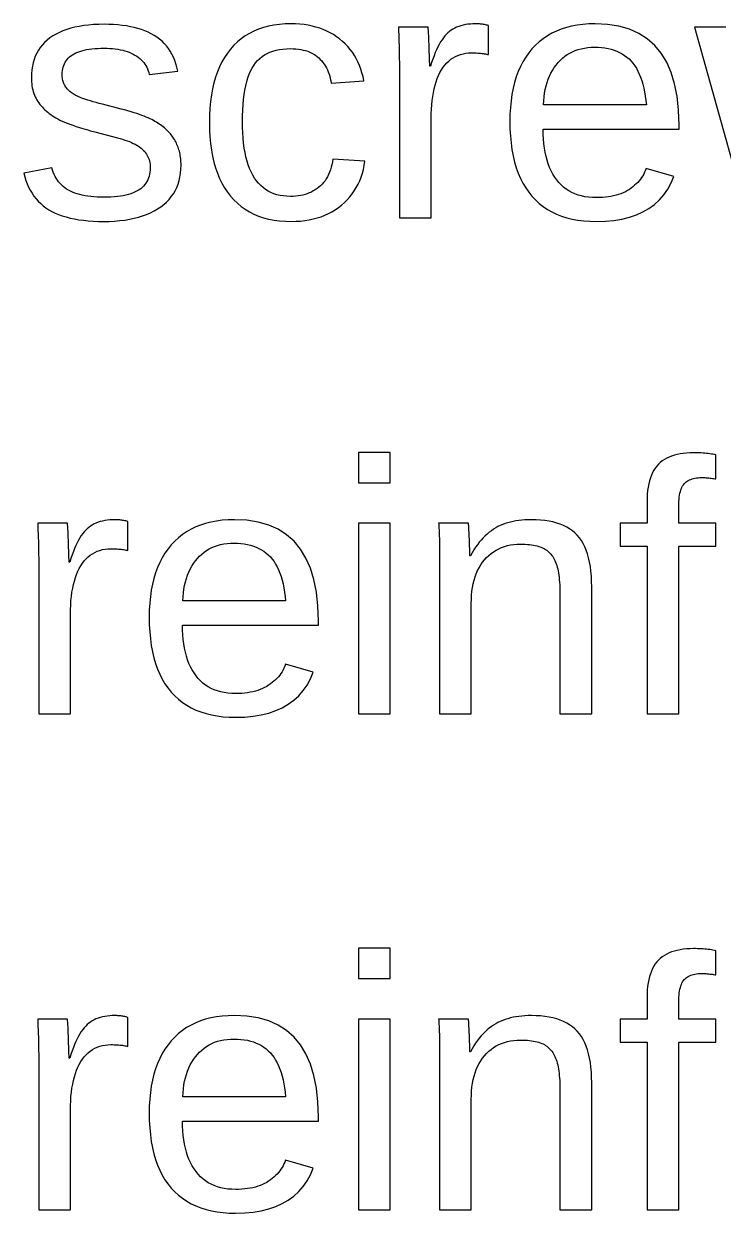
# Model space of a CAD drawing. Extents: x -27 to 133, y -77 to 15.
# Drawn here: x 79.32 to 83.77, y -17.39 to -9.84 of the extents above; entities that cross this region are included whole.
import ezdxf

# ---------------------------------------------------------------- set-up
doc = ezdxf.new("R2010")
doc.units = 0
doc.layers.get('0').update_dxf_attribs({"linetype": 'CONTINUOUS'})

msp = doc.modelspace()

# ---------------------------------------------------------------- linework, layer by layer
for points in [[(79.8669, -11.0908), (79.9008, -11.0891), (79.9336, -11.0864), (79.9651, -11.0825), (79.9954, -11.0776), (80.0245, -11.0715), (80.0523, -11.0644), (80.0789, -11.0561), (80.1043, -11.0468), (80.1285, -11.0364), (80.1514, -11.0248), (80.1731, -11.0122), (80.1936, -10.9984), (80.2128, -10.9837), (80.2303, -10.968), (80.2464, -10.9514), (80.2609, -10.9339), (80.2739, -10.9154), (80.2854, -10.896), (80.2953, -10.8757), (80.3038, -10.8545), (80.3106, -10.8323), (80.316, -10.8092), (80.3198, -10.7852), (80.3221, -10.7602), (80.3229, -10.7344), (80.3227, -10.7238), (80.3224, -10.7134), (80.3217, -10.7032), (80.3208, -10.6931), (80.3196, -10.6832), (80.3181, -10.6736), (80.3164, -10.664), (80.3144, -10.6547), (80.3121, -10.6456), (80.3096, -10.6366), (80.3068, -10.6278), (80.3038, -10.6192), (80.3005, -10.6107), (80.2969, -10.6025), (80.2932, -10.5943), (80.2892, -10.5864), (80.285, -10.5786), (80.2805, -10.5709), (80.2759, -10.5634), (80.271, -10.556), (80.266, -10.5488), (80.2607, -10.5418), (80.2551, -10.5349), (80.2494, -10.5281), (80.2435, -10.5215), (80.2373, -10.5151), (80.2308, -10.5087), (80.224, -10.5025), (80.2169, -10.4964), (80.2093, -10.4903), (80.2015, -10.4843), (80.1933, -10.4784), (80.1847, -10.4726), (80.1758, -10.4669), (80.1665, -10.4612), (80.1569, -10.4557), (80.1469, -10.4502), (80.1366, -10.4448), (80.126, -10.4396), (80.1146, -10.4343), (80.1021, -10.4289), (80.0887, -10.4235), (80.0741, -10.418), (80.0585, -10.4124), (80.0418, -10.4067), (80.0241, -10.401), (80.0053, -10.3952), (79.9855, -10.3893), (79.9645, -10.3834), (79.9426, -10.3774), (79.9196, -10.3713), (79.8955, -10.3651), (79.8702, -10.3589), (79.8462, -10.3528), (79.8237, -10.347), (79.8025, -10.3414), (79.7827, -10.3359), (79.7643, -10.3307), (79.7472, -10.3257), (79.7316, -10.321), (79.7173, -10.3164), (79.7044, -10.312), (79.6928, -10.3079), (79.6827, -10.304), (79.6739, -10.3002), (79.666, -10.2966), (79.6583, -10.2928), (79.651, -10.2889), (79.644, -10.2848), (79.6373, -10.2807), (79.6308, -10.2764), (79.6247, -10.272), (79.6189, -10.2675), (79.6134, -10.2629), (79.6082, -10.2581), (79.6033, -10.2533), (79.5987, -10.2483), (79.5945, -10.2432), (79.5905, -10.2379), (79.5868, -10.2324), (79.5835, -10.2267), (79.5805, -10.2208), (79.5778, -10.2147), (79.5754, -10.2084), (79.5733, -10.2018), (79.5716, -10.1951), (79.5702, -10.1881), (79.569, -10.1809), (79.5682, -10.1736), (79.5678, -10.166), (79.5676, -10.1581), (79.568, -10.1455), (79.5691, -10.1333), (79.5711, -10.1217), (79.5738, -10.1105), (79.5772, -10.0999), (79.5814, -10.0897), (79.5864, -10.0801), (79.5922, -10.071), (79.5987, -10.0623), (79.606, -10.0542), (79.6141, -10.0466), (79.6229, -10.0394), (79.6325, -10.0328), (79.6429, -10.0267), (79.6542, -10.0211), (79.6663, -10.0159), (79.6792, -10.0113), (79.693, -10.0071), (79.7077, -10.0034), (79.7232, -10.0002), (79.7395, -9.99755), (79.7567, -9.99535), (79.7747, -9.99363), (79.7936, -9.99241), (79.8133, -9.99167), (79.8339, -9.99143), (79.8526, -9.99168), (79.8706, -9.99245), (79.8881, -9.99372), (79.9049, -9.99551), (79.9212, -9.9978), (79.9369, -10.0006), (79.952, -10.0039), (79.9665, -10.0077), (79.9805, -10.0121), (79.9938, -10.0169), (80.0066, -10.0223), (80.0187, -10.0281), (80.0303, -10.0345), (80.0412, -10.0414), (80.0515, -10.0486), (80.0611, -10.0564), (80.07, -10.0646), (80.0783, -10.0732), (80.0859, -10.0823), (80.0928, -10.0918), (80.0991, -10.1017), (80.1047, -10.1121), (80.1096, -10.123), (80.1139, -10.1342), (80.1174, -10.146), (80.1204, -10.1581), (80.3016, -10.1358), (80.2963, -10.1123), (80.2899, -10.0899), (80.2825, -10.0685), (80.2741, -10.0481), (80.2647, -10.0287), (80.2542, -10.0103), (80.2427, -9.99292), (80.2302, -9.97654), (80.2167, -9.96117), (80.2021, -9.9468), (80.1865, -9.93344), (80.1699, -9.92108), (80.1522, -9.90974), (80.1336, -9.89931), (80.114, -9.88972), (80.0934, -9.88096), (80.0718, -9.87303), (80.0493, -9.86594), (80.0258, -9.85969), (80.0013, -9.85426), (79.9758, -9.84968), (79.9494, -9.84592), (79.922, -9.843), (79.8936, -9.84092), (79.8642, -9.83967), (79.8339, -9.83925), (79.7998, -9.83976), (79.7669, -9.8413), (79.7354, -9.84387), (79.7051, -9.84746), (79.676, -9.85208), (79.6483, -9.85772), (79.6218, -9.86439), (79.5966, -9.87209), (79.5727, -9.88081), (79.5501, -9.89056), (79.5287, -9.90134), (79.5086, -9.91314), (79.4898, -9.92597), (79.4724, -9.93978), (79.4563, -9.95452), (79.4417, -9.97019), (79.4284, -9.9868), (79.4165, -10.0043), (79.406, -10.0228), (79.3969, -10.0422), (79.3893, -10.0626), (79.383, -10.0838), (79.3781, -10.106), (79.3746, -10.1292), (79.3725, -10.1533), (79.3718, -10.1783), (79.372, -10.1919), (79.3728, -10.2052), (79.374, -10.2181), (79.3757, -10.2307), (79.3779, -10.243), (79.3806, -10.2549), (79.3838, -10.2666), (79.3875, -10.2779), (79.3916, -10.2888), (79.3963, -10.2994), (79.4014, -10.3097), (79.4071, -10.3197), (79.4132, -10.3293), (79.4198, -10.3387), (79.4267, -10.3478), (79.434, -10.3568), (79.4417, -10.3655), (79.4498, -10.3739), (79.4582, -10.3822), (79.467, -10.3903), (79.4762, -10.3981), (79.4858, -10.4057), (79.4958, -10.4131), (79.5061, -10.4203), (79.5168, -10.4272), (79.5279, -10.434), (79.5398, -10.4406), (79.5528, -10.4472), (79.5671, -10.4539), (79.5825, -10.4606), (79.5991, -10.4673), (79.6169, -10.4741), (79.6359, -10.4808), (79.656, -10.4876), (79.6774, -10.4944), (79.6999, -10.5012), (79.7236, -10.5081), (79.7485, -10.5149), (79.7746, -10.5218), (79.919, -10.5598), (79.9355, -10.5644), (79.9513, -10.5691), (79.9663, -10.5741), (79.9807, -10.5792), (79.9944, -10.5845), (80.0073, -10.59), (80.0195, -10.5957), (80.031, -10.6016), (80.0418, -10.6076), (80.0519, -10.6138), (80.0613, -10.6203), (80.0699, -10.6269), (80.0778, -10.6337), (80.0851, -10.6407), (80.0918, -10.6481), (80.0979, -10.6558), (80.1035, -10.6638), (80.1084, -10.6721), (80.1128, -10.6807), (80.1166, -10.6897), (80.1198, -10.6989), (80.1224, -10.7085), (80.1245, -10.7184), (80.1259, -10.7286), (80.1268, -10.7392), (80.1271, -10.75), (80.1267, -10.7642), (80.1254, -10.7778), (80.1233, -10.7909), (80.1203, -10.8034), (80.1166, -10.8154), (80.1119, -10.8268), (80.1065, -10.8376), (80.1002, -10.8479), (80.093, -10.8577), (80.085, -10.8668), (80.0762, -10.8755), (80.0665, -10.8835), (80.056, -10.891), (80.0446, -10.898), (80.0322, -10.9044), (80.0189, -10.9102), (80.0045, -10.9155), (79.9892, -10.9202), (79.9729, -10.9244), (79.9557, -10.928), (79.9374, -10.9311), (79.9182, -10.9336), (79.898, -10.9355), (79.8769, -10.9369), (79.8548, -10.9377), (79.8317, -10.938), (79.81, -10.9377), (79.7891, -10.9369), (79.7689, -10.9356), (79.7495, -10.9337), (79.7308, -10.9313), (79.7128, -10.9284), (79.6956, -10.9249), (79.6791, -10.9209), (79.6634, -10.9163), (79.6484, -10.9112), (79.6342, -10.9056), (79.6207, -10.8994), (79.6079, -10.8927), (79.5958, -10.8854), (79.5844, -10.8775), (79.5736, -10.869), (79.5635, -10.8599), (79.554, -10.8501), (79.5452, -10.8398), (79.537, -10.8288), (79.5295, -10.8172), (79.5226, -10.805), (79.5164, -10.7922), (79.5108, -10.7788), (79.5059, -10.7647), (79.5016, -10.75), (79.3237, -10.7847), (79.3299, -10.8085), (79.3371, -10.8313), (79.3453, -10.8531), (79.3545, -10.8739), (79.3648, -10.8938), (79.376, -10.9126), (79.3883, -10.9305), (79.4015, -10.9473), (79.4158, -10.9632), (79.4311, -10.9781), (79.4475, -10.992), (79.4648, -11.005), (79.4831, -11.0169), (79.5026, -11.0279), (79.5233, -11.038), (79.5452, -11.0473), (79.5683, -11.0556), (79.5927, -11.0631), (79.6183, -11.0697), (79.6451, -11.0755), (79.6731, -11.0803), (79.7024, -11.0843), (79.7329, -11.0873), (79.7646, -11.0895), (79.7975, -11.0909), (79.8317, -11.0913)], [(81.0537, -11.0907), (81.0821, -11.0888), (81.1098, -11.0858), (81.1366, -11.0815), (81.1626, -11.0759), (81.1879, -11.0691), (81.2123, -11.0611), (81.236, -11.0519), (81.2588, -11.0414), (81.2809, -11.0297), (81.3021, -11.0168), (81.3226, -11.0026), (81.3423, -10.9873), (81.361, -10.9708), (81.3784, -10.9536), (81.3947, -10.9355), (81.4098, -10.9165), (81.4236, -10.8968), (81.4363, -10.8762), (81.4477, -10.8547), (81.458, -10.8325), (81.467, -10.8094), (81.4748, -10.7854), (81.4815, -10.7607), (81.4869, -10.7351), (81.4911, -10.7086), (81.2875, -10.6952), (81.2845, -10.7134), (81.281, -10.7309), (81.2768, -10.7477), (81.2719, -10.7636), (81.2664, -10.7789), (81.2602, -10.7934), (81.2533, -10.8072), (81.2458, -10.8202), (81.2377, -10.8325), (81.2289, -10.844), (81.2194, -10.8549), (81.2093, -10.8649), (81.1985, -10.8742), (81.1872, -10.8829), (81.1755, -10.8908), (81.1633, -10.898), (81.1508, -10.9045), (81.1378, -10.9104), (81.1244, -10.9156), (81.1106, -10.92), (81.0963, -10.9238), (81.0817, -10.9269), (81.0666, -10.9293), (81.0511, -10.931), (81.0352, -10.9321), (81.0189, -10.9324), (80.9958, -10.9317), (80.9736, -10.9297), (80.9523, -10.9262), (80.9319, -10.9214), (80.9124, -10.9152), (80.8939, -10.9076), (80.8762, -10.8987), (80.8595, -10.8884), (80.8437, -10.8767), (80.8288, -10.8636), (80.8148, -10.8491), (80.8017, -10.8333), (80.7895, -10.8161), (80.7783, -10.7974), (80.7679, -10.7773), (80.7585, -10.7557), (80.7499, -10.7326), (80.7423, -10.708), (80.7355, -10.6819), (80.7297, -10.6544), (80.7247, -10.6254), (80.7207, -10.5949), (80.7175, -10.5629), (80.7153, -10.5294), (80.7139, -10.4944), (80.7135, -10.458), (80.7139, -10.4201), (80.7151, -10.384), (80.7173, -10.3496), (80.7202, -10.3169), (80.724, -10.2859), (80.7287, -10.2566), (80.7342, -10.2291), (80.7406, -10.2032), (80.7478, -10.1791), (80.7558, -10.1568), (80.7647, -10.1361), (80.7745, -10.1172), (80.7851, -10.1), (80.7966, -10.0842), (80.8092, -10.0698), (80.8228, -10.0566), (80.8375, -10.0446), (80.8532, -10.0339), (80.87, -10.0245), (80.8878, -10.0163), (80.9067, -10.0094), (80.9266, -10.0037), (80.9475, -9.99932), (80.9695, -9.99617), (80.9926, -9.99429), (81.0167, -9.99366), (81.0344, -9.99401), (81.0516, -9.99506), (81.0681, -9.99681), (81.0839, -9.99927), (81.0991, -10.0024), (81.1137, -10.0063), (81.1276, -10.0108), (81.1409, -10.0161), (81.1536, -10.0221), (81.1656, -10.0287), (81.177, -10.0361), (81.1878, -10.0442), (81.1979, -10.053), (81.2075, -10.0623), (81.2164, -10.0722), (81.2248, -10.0825), (81.2326, -10.0934), (81.2399, -10.1047), (81.2466, -10.1165), (81.2527, -10.1288), (81.2582, -10.1416), (81.2632, -10.1549), (81.2676, -10.1687), (81.2714, -10.183), (81.2747, -10.1977), (81.2774, -10.213), (81.4844, -10.1973), (81.479, -10.1717), (81.4726, -10.147), (81.4651, -10.1232), (81.4565, -10.1002), (81.4468, -10.0781), (81.436, -10.0568), (81.4242, -10.0364), (81.4113, -10.0169), (81.3973, -9.99822), (81.3822, -9.98041), (81.3661, -9.96345), (81.3488, -9.94736), (81.3305, -9.93213), (81.3113, -9.91789), (81.2913, -9.9048), (81.2706, -9.89284), (81.2492, -9.88202), (81.2269, -9.87234), (81.204, -9.8638), (81.1803, -9.8564), (81.1558, -9.85013), (81.1306, -9.84501), (81.1046, -9.84102), (81.0779, -9.83818), (81.0505, -9.83647), (81.0223, -9.8359), (80.9844, -9.83685), (80.9479, -9.8397), (80.9128, -9.84445), (80.8791, -9.8511), (80.8467, -9.85965), (80.8157, -9.8701), (80.7861, -9.88245), (80.7579, -9.8967), (80.731, -9.91286), (80.7055, -9.93091), (80.6814, -9.95086), (80.6587, -9.97271), (80.6374, -9.99646), (80.6175, -10.022), (80.5992, -10.0493), (80.5826, -10.0783), (80.5675, -10.109), (80.554, -10.1414), (80.542, -10.1755), (80.5317, -10.2114), (80.523, -10.2489), (80.5158, -10.2882), (80.5103, -10.3292), (80.5063, -10.3719), (80.5039, -10.4163), (80.5031, -10.4625), (80.5039, -10.509), (80.5063, -10.5537), (80.5102, -10.5967), (80.5158, -10.6379), (80.5229, -10.6774), (80.5316, -10.7152), (80.5419, -10.7512), (80.5537, -10.7855), (80.5672, -10.818), (80.5822, -10.8488), (80.5988, -10.8779), (80.617, -10.9052), (80.6368, -10.9307), (80.6581, -10.9545), (80.6808, -10.9763), (80.7049, -10.9963), (80.7305, -11.0143), (80.7575, -11.0305), (80.7859, -11.0447), (80.8157, -11.0571), (80.8469, -11.0676), (80.8796, -11.0761), (80.9137, -11.0828), (80.9492, -11.0875), (80.9861, -11.0904), (81.0245, -11.0913)], [(81.9119, -10.4379), (81.9123, -10.4074), (81.9135, -10.3781), (81.9154, -10.3499), (81.9181, -10.3228), (81.9217, -10.2968), (81.926, -10.2719), (81.931, -10.2481), (81.9369, -10.2254), (81.9435, -10.2038), (81.951, -10.1833), (81.9592, -10.1639), (81.9681, -10.1457), (81.9779, -10.1285), (81.9884, -10.1125), (81.9996, -10.0978), (82.0115, -10.0844), (82.0242, -10.0723), (82.0375, -10.0614), (82.0515, -10.0518), (82.0662, -10.0435), (82.0816, -10.0365), (82.0977, -10.0307), (82.1146, -10.0263), (82.1321, -10.0231), (82.1503, -10.0212), (82.1692, -10.0205), (82.1794, -10.0206), (82.1893, -10.0208), (82.1988, -10.0211), (82.208, -10.0216), (82.2169, -10.0222), (82.2255, -10.0229), (82.2338, -10.0238), (82.2417, -10.0248), (82.2493, -10.0259), (82.2566, -10.0271), (82.2636, -10.0285), (82.2703, -10.0301), (82.2767, -10.0317), (82.2767, -9.84709), (82.2703, -9.84543), (82.2639, -9.84391), (82.2576, -9.84252), (82.2513, -9.84126), (82.245, -9.84014), (82.2387, -9.83914), (82.2324, -9.83828), (82.2261, -9.83755), (82.2199, -9.83696), (82.2136, -9.8365), (82.2074, -9.83616), (82.2012, -9.83597), (82.195, -9.8359), (82.1777, -9.83624), (82.1611, -9.83725), (82.145, -9.83894), (82.1296, -9.8413), (82.1148, -9.84434), (82.1006, -9.84805), (82.087, -9.85244), (82.074, -9.85751), (82.0616, -9.86325), (82.0498, -9.86966), (82.0387, -9.87675), (82.0281, -9.88452), (82.0182, -9.89296), (82.0086, -9.90232), (81.9992, -9.91284), (81.99, -9.92453), (81.981, -9.93739), (81.9721, -9.95141), (81.9634, -9.9666), (81.9549, -9.98295), (81.9466, -10.0005), (81.9384, -10.0192), (81.9304, -10.039), (81.9226, -10.06), (81.9149, -10.0822), (81.9074, -10.1055), (81.9029, -10.1055), (81.9029, -10.0982), (81.9027, -10.0889), (81.9025, -10.0777), (81.9021, -10.0645), (81.9016, -10.0494), (81.901, -10.0323), (81.9003, -10.0133), (81.8996, -9.99231), (81.8987, -9.96939), (81.8976, -9.94453), (81.8965, -9.91773), (81.8953, -9.88897), (81.894, -9.85827), (81.7038, -9.85827), (81.7048, -9.88187), (81.7057, -9.90515), (81.7065, -9.92811), (81.7073, -9.95075), (81.7079, -9.97308), (81.7085, -9.99508), (81.7091, -10.0168), (81.7095, -10.0381), (81.7098, -10.0592), (81.7101, -10.0799), (81.7103, -10.1004), (81.7104, -10.1205), (81.7105, -10.1402), (81.7105, -11.0689), (81.9119, -11.0689)], [(83.0191, -11.0896), (83.0734, -11.0845), (83.1244, -11.076), (83.1722, -11.0642), (83.2167, -11.0489), (83.2579, -11.0303), (83.2959, -11.0083), (83.3305, -10.9828), (83.362, -10.954), (83.3901, -10.9218), (83.415, -10.8862), (83.4366, -10.8472), (83.4549, -10.8049), (83.2781, -10.7545), (83.2735, -10.7667), (83.2683, -10.7786), (83.2625, -10.7902), (83.2561, -10.8014), (83.2491, -10.8123), (83.2415, -10.8229), (83.2332, -10.8332), (83.2244, -10.8431), (83.215, -10.8527), (83.205, -10.8619), (83.1943, -10.8708), (83.1831, -10.8794), (83.1713, -10.8877), (83.1588, -10.8955), (83.1458, -10.9026), (83.1321, -10.9091), (83.1178, -10.9151), (83.1029, -10.9203), (83.0874, -10.925), (83.0712, -10.9291), (83.0545, -10.9325), (83.0371, -10.9353), (83.0191, -10.9375), (83.0005, -10.939), (82.9813, -10.9399), (82.9615, -10.9403), (82.9365, -10.9396), (82.9124, -10.9376), (82.8893, -10.9342), (82.8671, -10.9296), (82.8458, -10.9235), (82.8255, -10.9162), (82.8062, -10.9075), (82.7877, -10.8975), (82.7702, -10.8861), (82.7537, -10.8734), (82.7381, -10.8593), (82.7234, -10.844), (82.7097, -10.8273), (82.697, -10.8093), (82.6852, -10.7902), (82.6745, -10.77), (82.6648, -10.7487), (82.6562, -10.7262), (82.6485, -10.7027), (82.6419, -10.678), (82.6363, -10.6521), (82.6317, -10.6252), (82.6281, -10.5971), (82.6256, -10.5679), (82.6241, -10.5376), (82.6236, -10.5061), (83.4874, -10.5061), (83.4874, -10.4793), (83.4842, -10.3841), (83.4747, -10.2965), (83.4589, -10.2166), (83.4368, -10.1443), (83.4084, -10.0795), (83.3737, -10.0224), (83.3326, -9.97295), (83.2852, -9.93107), (83.2316, -9.89681), (83.1716, -9.87016), (83.1052, -9.85113), (83.0326, -9.83971), (82.9536, -9.8359), (82.9142, -9.83685), (82.8763, -9.83969), (82.8397, -9.84442), (82.8046, -9.85105), (82.7709, -9.85957), (82.7386, -9.86998), (82.7078, -9.88229), (82.6783, -9.89649), (82.6503, -9.91259), (82.6237, -9.93057), (82.5986, -9.95046), (82.5748, -9.97223), (82.5525, -9.9959), (82.5317, -10.0213), (82.5126, -10.0484), (82.4952, -10.0772), (82.4794, -10.1076), (82.4653, -10.1397), (82.4528, -10.1734), (82.442, -10.2088), (82.4329, -10.2458), (82.4254, -10.2845), (82.4196, -10.3248), (82.4154, -10.3668), (82.4129, -10.4105), (82.4121, -10.4558), (82.4129, -10.5034), (82.4154, -10.5492), (82.4196, -10.5931), (82.4254, -10.6352), (82.4329, -10.6755), (82.442, -10.7139), (82.4528, -10.7505), (82.4653, -10.7852), (82.4794, -10.8181), (82.4952, -10.8492), (82.5126, -10.8784), (82.5317, -10.9058), (82.5525, -10.9313), (82.5749, -10.955), (82.5988, -10.9767), (82.6241, -10.9966), (82.6511, -11.0146), (82.6795, -11.0307), (82.7094, -11.0449), (82.7409, -11.0572), (82.7739, -11.0676), (82.8084, -11.0762), (82.8444, -11.0828), (82.8819, -11.0875), (82.9209, -11.0904), (82.9615, -11.0913)], [(82.6273, -10.3258), (82.6297, -10.3008), (82.6331, -10.2766), (82.6374, -10.2533), (82.6426, -10.2309), (82.6488, -10.2093), (82.6559, -10.1886), (82.6639, -10.1688), (82.6729, -10.1498), (82.6828, -10.1317), (82.6936, -10.1145), (82.7054, -10.0981), (82.7181, -10.0826), (82.7316, -10.0681), (82.7459, -10.0548), (82.7609, -10.0426), (82.7766, -10.0316), (82.793, -10.0218), (82.8101, -10.0131), (82.828, -10.0056), (82.8466, -9.9992), (82.8659, -9.99398), (82.8859, -9.98993), (82.9066, -9.98703), (82.9281, -9.98529), (82.9503, -9.98471), (82.9731, -9.98523), (82.9951, -9.98679), (83.0162, -9.98939), (83.0366, -9.99303), (83.056, -9.99771), (83.0747, -10.0034), (83.0925, -10.0102), (83.1095, -10.018), (83.1256, -10.0268), (83.141, -10.0367), (83.1554, -10.0476), (83.1691, -10.0595), (83.1819, -10.0725), (83.1939, -10.0867), (83.2052, -10.102), (83.2157, -10.1186), (83.2254, -10.1364), (83.2344, -10.1554), (83.2427, -10.1757), (83.2502, -10.1971), (83.2569, -10.2198), (83.2629, -10.2438), (83.2681, -10.2689), (83.2726, -10.2953), (83.2763, -10.3229), (83.2792, -10.3517), (82.6258, -10.3517)], [(81.6523, -12.5585), (81.4509, -12.5585), (81.4509, -12.7509), (81.6523, -12.7509)], [(83.4851, -13.1548), (83.7212, -13.1548), (83.7212, -13.0083), (83.4851, -13.0083), (83.4851, -12.8997), (83.4853, -12.8843), (83.486, -12.8696), (83.487, -12.8556), (83.4884, -12.8424), (83.4903, -12.83), (83.4925, -12.8183), (83.4952, -12.8074), (83.4983, -12.7972), (83.5018, -12.7878), (83.5057, -12.7791), (83.51, -12.7712), (83.5147, -12.764), (83.5198, -12.7576), (83.5254, -12.7518), (83.5315, -12.7465), (83.5381, -12.7416), (83.5452, -12.7372), (83.5528, -12.7333), (83.5609, -12.7298), (83.5695, -12.7268), (83.5786, -12.7243), (83.5882, -12.7222), (83.5984, -12.7206), (83.609, -12.7194), (83.6201, -12.7187), (83.6317, -12.7185), (83.6378, -12.7185), (83.644, -12.7187), (83.6504, -12.7189), (83.6569, -12.7193), (83.6635, -12.7198), (83.6703, -12.7204), (83.6771, -12.7211), (83.6842, -12.7219), (83.6913, -12.7228), (83.6986, -12.7238), (83.706, -12.7249), (83.7136, -12.7261), (83.7212, -12.7274), (83.7212, -12.5741), (83.7121, -12.5722), (83.7027, -12.5703), (83.693, -12.5687), (83.683, -12.5671), (83.6727, -12.5658), (83.6621, -12.5646), (83.6511, -12.5636), (83.6399, -12.5627), (83.6283, -12.562), (83.6165, -12.5614), (83.6044, -12.561), (83.5919, -12.5608), (83.5791, -12.5607), (83.5565, -12.5611), (83.5348, -12.5624), (83.514, -12.5646), (83.4942, -12.5676), (83.4752, -12.5715), (83.4572, -12.5762), (83.4401, -12.5818), (83.4238, -12.5883), (83.4085, -12.5956), (83.3942, -12.6037), (83.3807, -12.6128), (83.3681, -12.6227), (83.3565, -12.6334), (83.3457, -12.6452), (83.3358, -12.658), (83.3268, -12.672), (83.3186, -12.687), (83.3113, -12.7031), (83.3048, -12.7204), (83.2992, -12.7387), (83.2945, -12.7581), (83.2906, -12.7786), (83.2876, -12.8003), (83.2855, -12.823), (83.2842, -12.8468), (83.2837, -12.8718), (83.2837, -13.0083), (83.1137, -13.0083), (83.1137, -13.1548), (83.2837, -13.1548), (83.2837, -14.2189), (83.4851, -14.2189)], [(79.6202, -13.5879), (79.6206, -13.5574), (79.6218, -13.5281), (79.6237, -13.4999), (79.6265, -13.4728), (79.63, -13.4468), (79.6343, -13.4219), (79.6394, -13.3981), (79.6452, -13.3754), (79.6519, -13.3538), (79.6593, -13.3333), (79.6675, -13.3139), (79.6765, -13.2957), (79.6862, -13.2785), (79.6967, -13.2625), (79.7079, -13.2478), (79.7199, -13.2344), (79.7325, -13.2223), (79.7458, -13.2114), (79.7598, -13.2018), (79.7745, -13.1935), (79.7899, -13.1865), (79.8061, -13.1807), (79.8229, -13.1763), (79.8404, -13.1731), (79.8586, -13.1712), (79.8776, -13.1705), (79.8877, -13.1706), (79.8976, -13.1708), (79.9071, -13.1711), (79.9163, -13.1716), (79.9252, -13.1722), (79.9338, -13.1729), (79.9421, -13.1738), (79.95, -13.1748), (79.9576, -13.1759), (79.965, -13.1771), (79.9719, -13.1785), (79.9786, -13.1801), (79.985, -13.1817), (79.985, -12.9971), (79.9786, -12.9954), (79.9723, -12.9939), (79.9659, -12.9925), (79.9596, -12.9913), (79.9533, -12.9901), (79.947, -12.9891), (79.9407, -12.9883), (79.9344, -12.9876), (79.9282, -12.987), (79.9219, -12.9865), (79.9157, -12.9862), (79.9095, -12.986), (79.9033, -12.9859), (79.886, -12.9862), (79.8694, -12.9872), (79.8534, -12.9889), (79.8379, -12.9913), (79.8231, -12.9943), (79.8089, -12.9981), (79.7953, -13.0024), (79.7823, -13.0075), (79.7699, -13.0132), (79.7582, -13.0197), (79.747, -13.0268), (79.7364, -13.0345), (79.7265, -13.043), (79.7169, -13.0523), (79.7076, -13.0628), (79.6983, -13.0745), (79.6893, -13.0874), (79.6804, -13.1014), (79.6718, -13.1166), (79.6632, -13.133), (79.6549, -13.1505), (79.6467, -13.1692), (79.6387, -13.189), (79.6309, -13.21), (79.6232, -13.2322), (79.6157, -13.2555), (79.6113, -13.2555), (79.6112, -13.2482), (79.611, -13.2389), (79.6108, -13.2277), (79.6104, -13.2145), (79.6099, -13.1994), (79.6093, -13.1823), (79.6087, -13.1633), (79.6079, -13.1423), (79.607, -13.1194), (79.606, -13.0945), (79.6048, -13.0677), (79.6036, -13.039), (79.6023, -13.0083), (79.4121, -13.0083), (79.4131, -13.0319), (79.414, -13.0551), (79.4148, -13.0781), (79.4156, -13.1008), (79.4163, -13.1231), (79.4169, -13.1451), (79.4174, -13.1668), (79.4178, -13.1881), (79.4182, -13.2092), (79.4184, -13.2299), (79.4186, -13.2504), (79.4188, -13.2705), (79.4188, -13.2902), (79.4188, -14.2189), (79.6202, -14.2189)], [(80.7274, -14.2396), (80.7817, -14.2345), (80.8327, -14.226), (80.8805, -14.2142), (80.925, -14.1989), (80.9662, -14.1803), (81.0042, -14.1583), (81.0389, -14.1328), (81.0703, -14.104), (81.0984, -14.0718), (81.1233, -14.0362), (81.1449, -13.9972), (81.1632, -13.9549), (80.9864, -13.9045), (80.9818, -13.9167), (80.9766, -13.9286), (80.9708, -13.9402), (80.9644, -13.9514), (80.9574, -13.9623), (80.9498, -13.9729), (80.9415, -13.9832), (80.9327, -13.9931), (80.9233, -14.0027), (80.9133, -14.0119), (80.9026, -14.0208), (80.8914, -14.0294), (80.8796, -14.0377), (80.8671, -14.0455), (80.8541, -14.0526), (80.8404, -14.0591), (80.8261, -14.0651), (80.8112, -14.0703), (80.7957, -14.075), (80.7795, -14.0791), (80.7628, -14.0825), (80.7454, -14.0853), (80.7274, -14.0875), (80.7088, -14.089), (80.6896, -14.0899), (80.6698, -14.0903), (80.6448, -14.0896), (80.6207, -14.0876), (80.5976, -14.0842), (80.5754, -14.0796), (80.5542, -14.0735), (80.5338, -14.0662), (80.5145, -14.0575), (80.4961, -14.0475), (80.4786, -14.0361), (80.462, -14.0234), (80.4464, -14.0093), (80.4317, -13.994), (80.418, -13.9773), (80.4053, -13.9593), (80.3936, -13.9402), (80.3828, -13.92), (80.3732, -13.8987), (80.3645, -13.8762), (80.3569, -13.8527), (80.3502, -13.828), (80.3446, -13.8021), (80.34, -13.7752), (80.3365, -13.7471), (80.3339, -13.7179), (80.3324, -13.6876), (80.3319, -13.6561), (81.1957, -13.6561), (81.1957, -13.6293), (81.1925, -13.5341), (81.183, -13.4465), (81.1673, -13.3666), (81.1452, -13.2943), (81.1167, -13.2295), (81.082, -13.1724), (81.0409, -13.1229), (80.9936, -13.0811), (80.9399, -13.0468), (80.8799, -13.0202), (80.8135, -13.0011), (80.7409, -12.9897), (80.662, -12.9859), (80.6226, -12.9868), (80.5846, -12.9897), (80.548, -12.9944), (80.5129, -13.001), (80.4792, -13.0096), (80.4469, -13.02), (80.4161, -13.0323), (80.3866, -13.0465), (80.3586, -13.0626), (80.332, -13.0806), (80.3069, -13.1005), (80.2831, -13.1222), (80.2608, -13.1459), (80.2401, -13.1713), (80.2209, -13.1984), (80.2035, -13.2272), (80.1877, -13.2576), (80.1736, -13.2897), (80.1611, -13.3234), (80.1503, -13.3588), (80.1412, -13.3958), (80.1337, -13.4345), (80.1279, -13.4748), (80.1237, -13.5168), (80.1212, -13.5605), (80.1204, -13.6058), (80.1212, -13.6534), (80.1237, -13.6992), (80.1279, -13.7431), (80.1337, -13.7852), (80.1412, -13.8255), (80.1503, -13.8639), (80.1611, -13.9005), (80.1736, -13.9352), (80.1877, -13.9681), (80.2035, -13.9992), (80.2209, -14.0284), (80.2401, -14.0558), (80.2608, -14.0813), (80.2832, -14.105), (80.3071, -14.1267), (80.3325, -14.1466), (80.3594, -14.1646), (80.3878, -14.1807), (80.4177, -14.1949), (80.4492, -14.2072), (80.4822, -14.2176), (80.5167, -14.2262), (80.5527, -14.2328), (80.5902, -14.2375), (80.6292, -14.2404), (80.6698, -14.2413)], [(82.167, -13.5174), (82.1675, -13.4906), (82.169, -13.4648), (82.1715, -13.4399), (82.1749, -13.4159), (82.1794, -13.3928), (82.1849, -13.3706), (82.1913, -13.3494), (82.1988, -13.329), (82.2072, -13.3096), (82.2167, -13.2911), (82.2271, -13.2735), (82.2385, -13.2568), (82.2509, -13.241), (82.2642, -13.2263), (82.2782, -13.2127), (82.2929, -13.2004), (82.3084, -13.1892), (82.3246, -13.1791), (82.3415, -13.1703), (82.3591, -13.1626), (82.3775, -13.1562), (82.3966, -13.1509), (82.4164, -13.1467), (82.437, -13.1438), (82.4583, -13.142), (82.4803, -13.1414), (82.4953, -13.1416), (82.5098, -13.1421), (82.5237, -13.143), (82.537, -13.1442), (82.5498, -13.1457), (82.562, -13.1476), (82.5736, -13.1499), (82.5846, -13.1524), (82.5951, -13.1554), (82.605, -13.1586), (82.6144, -13.1623), (82.6231, -13.1662), (82.6313, -13.1705), (82.6391, -13.1752), (82.6465, -13.1803), (82.6536, -13.1859), (82.6604, -13.1919), (82.6668, -13.1984), (82.6729, -13.2052), (82.6787, -13.2126), (82.6841, -13.2203), (82.6892, -13.2285), (82.694, -13.2371), (82.6984, -13.2462), (82.7025, -13.2557), (82.7063, -13.2656), (82.7098, -13.2761), (82.713, -13.2872), (82.7159, -13.299), (82.7185, -13.3113), (82.7209, -13.3244), (82.723, -13.338), (82.7248, -13.3523), (82.7263, -13.3672), (82.7276, -13.3828), (82.7286, -13.399), (82.7292, -13.4158), (82.7297, -13.4333), (82.7298, -13.4514), (82.7298, -14.2189), (82.9323, -14.2189), (82.9323, -13.4122), (82.9318, -13.3778), (82.9301, -13.345), (82.9274, -13.3137), (82.9236, -13.284), (82.9187, -13.2557), (82.9127, -13.229), (82.9056, -13.2038), (82.8974, -13.1802), (82.8881, -13.1581), (82.8777, -13.1375), (82.8662, -13.1184), (82.8537, -13.1009), (82.84, -13.0849), (82.8252, -13.0703), (82.8091, -13.0568), (82.7917, -13.0445), (82.7731, -13.0334), (82.7532, -13.0234), (82.732, -13.0146), (82.7096, -13.007), (82.6859, -13.0005), (82.661, -12.9953), (82.6348, -12.9912), (82.6073, -12.9882), (82.5786, -12.9865), (82.5485, -12.9859), (82.528, -12.9862), (82.5079, -12.9871), (82.4884, -12.9887), (82.4694, -12.9908), (82.4509, -12.9936), (82.433, -12.997), (82.4156, -13.001), (82.3986, -13.0056), (82.3823, -13.0108), (82.3664, -13.0167), (82.3511, -13.0231), (82.3362, -13.0302), (82.322, -13.0379), (82.3081, -13.0464), (82.2944, -13.0557), (82.281, -13.0658), (82.2679, -13.0769), (82.255, -13.0888), (82.2424, -13.1016), (82.2301, -13.1152), (82.218, -13.1297), (82.2062, -13.1451), (82.1946, -13.1613), (82.1833, -13.1784), (82.1722, -13.1964), (82.1614, -13.2153), (82.158, -13.2153), (82.1577, -13.202), (82.1574, -13.1894), (82.157, -13.1775), (82.1567, -13.1662), (82.1564, -13.1556), (82.1561, -13.1457), (82.1558, -13.1365), (82.1555, -13.1279), (82.1552, -13.12), (82.1549, -13.1127), (82.1547, -13.1061), (82.1544, -13.1002), (82.1541, -13.095), (82.1539, -13.0901), (82.1536, -13.0854), (82.1534, -13.0807), (82.1532, -13.0761), (82.1529, -13.0715), (82.1527, -13.0671), (82.1525, -13.0628), (82.1523, -13.0585), (82.1521, -13.0543), (82.1519, -13.0502), (82.1517, -13.0462), (82.1515, -13.0423), (82.1513, -13.0385), (82.1512, -13.0348), (82.151, -13.0314), (82.1508, -13.0281), (82.1506, -13.0251), (82.1505, -13.0224), (82.1503, -13.0198), (82.1501, -13.0175), (82.15, -13.0154), (82.1498, -13.0135), (82.1496, -13.0119), (82.1494, -13.0104), (82.1493, -13.0092), (82.1491, -13.0083), (81.9589, -13.0083), (81.9599, -13.0165), (81.9608, -13.0266), (81.9616, -13.0387), (81.9624, -13.0528), (81.9631, -13.0688), (81.9636, -13.0867), (81.9642, -13.1066), (81.9646, -13.1284), (81.965, -13.1522), (81.9652, -13.1779), (81.9654, -13.2056), (81.9655, -13.2352), (81.9656, -13.2667), (81.9656, -14.2189), (82.167, -14.2189)], [(81.6523, -13.0083), (81.4509, -13.0083), (81.4509, -14.2189), (81.6523, -14.2189)], [(80.3356, -13.4758), (80.3381, -13.4508), (80.3414, -13.4266), (80.3457, -13.4033), (80.3509, -13.3809), (80.3571, -13.3593), (80.3642, -13.3386), (80.3723, -13.3188), (80.3812, -13.2998), (80.3911, -13.2817), (80.402, -13.2645), (80.4137, -13.2481), (80.4264, -13.2326), (80.4399, -13.2181), (80.4542, -13.2048), (80.4692, -13.1926), (80.4849, -13.1816), (80.5013, -13.1718), (80.5184, -13.1631), (80.5363, -13.1556), (80.5549, -13.1492), (80.5742, -13.144), (80.5942, -13.1399), (80.6149, -13.137), (80.6364, -13.1353), (80.6586, -13.1347), (80.6814, -13.1352), (80.7034, -13.1368), (80.7246, -13.1394), (80.7449, -13.143), (80.7644, -13.1477), (80.783, -13.1534), (80.8008, -13.1602), (80.8178, -13.168), (80.834, -13.1768), (80.8493, -13.1867), (80.8637, -13.1976), (80.8774, -13.2095), (80.8902, -13.2225), (80.9022, -13.2367), (80.9135, -13.252), (80.924, -13.2686), (80.9337, -13.2864), (80.9427, -13.3054), (80.951, -13.3257), (80.9585, -13.3471), (80.9652, -13.3698), (80.9712, -13.3938), (80.9764, -13.4189), (80.9809, -13.4453), (80.9846, -13.4729), (80.9875, -13.5017), (80.3341, -13.5017)], [(81.6523, -15.7085), (81.4509, -15.7085), (81.4509, -15.9009), (81.6523, -15.9009)], [(83.4851, -16.3048), (83.7212, -16.3048), (83.7212, -16.1583), (83.4851, -16.1583), (83.4851, -16.0497), (83.4853, -16.0343), (83.486, -16.0196), (83.487, -16.0056), (83.4884, -15.9924), (83.4903, -15.98), (83.4925, -15.9683), (83.4952, -15.9574), (83.4983, -15.9472), (83.5018, -15.9378), (83.5057, -15.9291), (83.51, -15.9212), (83.5147, -15.914), (83.5198, -15.9076), (83.5254, -15.9018), (83.5315, -15.8965), (83.5381, -15.8916), (83.5452, -15.8872), (83.5528, -15.8833), (83.5609, -15.8798), (83.5695, -15.8768), (83.5786, -15.8743), (83.5882, -15.8722), (83.5984, -15.8706), (83.609, -15.8694), (83.6201, -15.8687), (83.6317, -15.8685), (83.6378, -15.8685), (83.644, -15.8687), (83.6504, -15.8689), (83.6569, -15.8693), (83.6635, -15.8698), (83.6703, -15.8704), (83.6771, -15.8711), (83.6842, -15.8719), (83.6913, -15.8728), (83.6986, -15.8738), (83.706, -15.8749), (83.7136, -15.8761), (83.7212, -15.8774), (83.7212, -15.7241), (83.7121, -15.7222), (83.7027, -15.7203), (83.693, -15.7187), (83.683, -15.7171), (83.6727, -15.7158), (83.6621, -15.7146), (83.6511, -15.7136), (83.6399, -15.7127), (83.6283, -15.712), (83.6165, -15.7114), (83.6044, -15.711), (83.5919, -15.7108), (83.5791, -15.7107), (83.5565, -15.7111), (83.5348, -15.7124), (83.514, -15.7146), (83.4942, -15.7176), (83.4752, -15.7215), (83.4572, -15.7262), (83.4401, -15.7318), (83.4238, -15.7383), (83.4085, -15.7456), (83.3942, -15.7537), (83.3807, -15.7628), (83.3681, -15.7727), (83.3565, -15.7834), (83.3457, -15.7952), (83.3358, -15.808), (83.3268, -15.822), (83.3186, -15.837), (83.3113, -15.8531), (83.3048, -15.8704), (83.2992, -15.8887), (83.2945, -15.9081), (83.2906, -15.9286), (83.2876, -15.9503), (83.2855, -15.973), (83.2842, -15.9968), (83.2837, -16.0218), (83.2837, -16.1583), (83.1137, -16.1583), (83.1137, -16.3048), (83.2837, -16.3048), (83.2837, -17.3689), (83.4851, -17.3689)], [(79.6202, -16.7379), (79.6206, -16.7074), (79.6218, -16.6781), (79.6237, -16.6499), (79.6265, -16.6228), (79.63, -16.5968), (79.6343, -16.5719), (79.6394, -16.5481), (79.6452, -16.5254), (79.6519, -16.5038), (79.6593, -16.4833), (79.6675, -16.4639), (79.6765, -16.4457), (79.6862, -16.4285), (79.6967, -16.4125), (79.7079, -16.3978), (79.7199, -16.3844), (79.7325, -16.3723), (79.7458, -16.3614), (79.7598, -16.3518), (79.7745, -16.3435), (79.7899, -16.3365), (79.8061, -16.3307), (79.8229, -16.3263), (79.8404, -16.3231), (79.8586, -16.3212), (79.8776, -16.3205), (79.8877, -16.3206), (79.8976, -16.3208), (79.9071, -16.3211), (79.9163, -16.3216), (79.9252, -16.3222), (79.9338, -16.3229), (79.9421, -16.3238), (79.95, -16.3248), (79.9576, -16.3259), (79.965, -16.3271), (79.9719, -16.3285), (79.9786, -16.3301), (79.985, -16.3317), (79.985, -16.1471), (79.9786, -16.1454), (79.9723, -16.1439), (79.9659, -16.1425), (79.9596, -16.1413), (79.9533, -16.1401), (79.947, -16.1391), (79.9407, -16.1383), (79.9344, -16.1376), (79.9282, -16.137), (79.9219, -16.1365), (79.9157, -16.1362), (79.9095, -16.136), (79.9033, -16.1359), (79.886, -16.1362), (79.8694, -16.1372), (79.8534, -16.1389), (79.8379, -16.1413), (79.8231, -16.1443), (79.8089, -16.1481), (79.7953, -16.1524), (79.7823, -16.1575), (79.7699, -16.1632), (79.7582, -16.1697), (79.747, -16.1768), (79.7364, -16.1845), (79.7265, -16.193), (79.7169, -16.2023), (79.7076, -16.2128), (79.6983, -16.2245), (79.6893, -16.2374), (79.6804, -16.2514), (79.6718, -16.2666), (79.6632, -16.283), (79.6549, -16.3005), (79.6467, -16.3192), (79.6387, -16.339), (79.6309, -16.36), (79.6232, -16.3822), (79.6157, -16.4055), (79.6113, -16.4055), (79.6112, -16.3982), (79.611, -16.3889), (79.6108, -16.3777), (79.6104, -16.3645), (79.6099, -16.3494), (79.6093, -16.3323), (79.6087, -16.3133), (79.6079, -16.2923), (79.607, -16.2694), (79.606, -16.2445), (79.6048, -16.2177), (79.6036, -16.189), (79.6023, -16.1583), (79.4121, -16.1583), (79.4131, -16.1819), (79.414, -16.2051), (79.4148, -16.2281), (79.4156, -16.2508), (79.4163, -16.2731), (79.4169, -16.2951), (79.4174, -16.3168), (79.4178, -16.3381), (79.4182, -16.3592), (79.4184, -16.3799), (79.4186, -16.4004), (79.4188, -16.4205), (79.4188, -16.4402), (79.4188, -17.3689), (79.6202, -17.3689)], [(80.7274, -17.3896), (80.7817, -17.3845), (80.8327, -17.376), (80.8805, -17.3642), (80.925, -17.3489), (80.9662, -17.3303), (81.0042, -17.3083), (81.0389, -17.2828), (81.0703, -17.254), (81.0984, -17.2218), (81.1233, -17.1862), (81.1449, -17.1472), (81.1632, -17.1049), (80.9864, -17.0545), (80.9818, -17.0667), (80.9766, -17.0786), (80.9708, -17.0902), (80.9644, -17.1014), (80.9574, -17.1123), (80.9498, -17.1229), (80.9415, -17.1332), (80.9327, -17.1431), (80.9233, -17.1527), (80.9133, -17.1619), (80.9026, -17.1708), (80.8914, -17.1794), (80.8796, -17.1877), (80.8671, -17.1955), (80.8541, -17.2026), (80.8404, -17.2091), (80.8261, -17.2151), (80.8112, -17.2203), (80.7957, -17.225), (80.7795, -17.2291), (80.7628, -17.2325), (80.7454, -17.2353), (80.7274, -17.2375), (80.7088, -17.239), (80.6896, -17.2399), (80.6698, -17.2403), (80.6448, -17.2396), (80.6207, -17.2376), (80.5976, -17.2342), (80.5754, -17.2296), (80.5542, -17.2235), (80.5338, -17.2162), (80.5145, -17.2075), (80.4961, -17.1975), (80.4786, -17.1861), (80.462, -17.1734), (80.4464, -17.1593), (80.4317, -17.144), (80.418, -17.1273), (80.4053, -17.1093), (80.3936, -17.0902), (80.3828, -17.07), (80.3732, -17.0487), (80.3645, -17.0262), (80.3569, -17.0027), (80.3502, -16.978), (80.3446, -16.9521), (80.34, -16.9252), (80.3365, -16.8971), (80.3339, -16.8679), (80.3324, -16.8376), (80.3319, -16.8061), (81.1957, -16.8061), (81.1957, -16.7793), (81.1925, -16.6841), (81.183, -16.5965), (81.1673, -16.5166), (81.1452, -16.4443), (81.1167, -16.3795), (81.082, -16.3224), (81.0409, -16.2729), (80.9936, -16.2311), (80.9399, -16.1968), (80.8799, -16.1702), (80.8135, -16.1511), (80.7409, -16.1397), (80.662, -16.1359), (80.6226, -16.1368), (80.5846, -16.1397), (80.548, -16.1444), (80.5129, -16.151), (80.4792, -16.1596), (80.4469, -16.17), (80.4161, -16.1823), (80.3866, -16.1965), (80.3586, -16.2126), (80.332, -16.2306), (80.3069, -16.2505), (80.2831, -16.2722), (80.2608, -16.2959), (80.2401, -16.3213), (80.2209, -16.3484), (80.2035, -16.3772), (80.1877, -16.4076), (80.1736, -16.4397), (80.1611, -16.4734), (80.1503, -16.5088), (80.1412, -16.5458), (80.1337, -16.5845), (80.1279, -16.6248), (80.1237, -16.6668), (80.1212, -16.7105), (80.1204, -16.7558), (80.1212, -16.8034), (80.1237, -16.8492), (80.1279, -16.8931), (80.1337, -16.9352), (80.1412, -16.9755), (80.1503, -17.0139), (80.1611, -17.0505), (80.1736, -17.0852), (80.1877, -17.1181), (80.2035, -17.1492), (80.2209, -17.1784), (80.2401, -17.2058), (80.2608, -17.2313), (80.2832, -17.255), (80.3071, -17.2767), (80.3325, -17.2966), (80.3594, -17.3146), (80.3878, -17.3307), (80.4177, -17.3449), (80.4492, -17.3572), (80.4822, -17.3676), (80.5167, -17.3762), (80.5527, -17.3828), (80.5902, -17.3875), (80.6292, -17.3904), (80.6698, -17.3913)], [(81.6523, -16.1583), (81.4509, -16.1583), (81.4509, -17.3689), (81.6523, -17.3689)], [(82.167, -16.6674), (82.1675, -16.6406), (82.169, -16.6148), (82.1715, -16.5899), (82.1749, -16.5659), (82.1794, -16.5428), (82.1849, -16.5206), (82.1913, -16.4994), (82.1988, -16.479), (82.2072, -16.4596), (82.2167, -16.4411), (82.2271, -16.4235), (82.2385, -16.4068), (82.2509, -16.391), (82.2642, -16.3763), (82.2782, -16.3627), (82.2929, -16.3504), (82.3084, -16.3392), (82.3246, -16.3291), (82.3415, -16.3203), (82.3591, -16.3126), (82.3775, -16.3062), (82.3966, -16.3009), (82.4164, -16.2967), (82.437, -16.2938), (82.4583, -16.292), (82.4803, -16.2914), (82.4953, -16.2916), (82.5098, -16.2921), (82.5237, -16.293), (82.537, -16.2942), (82.5498, -16.2957), (82.562, -16.2976), (82.5736, -16.2999), (82.5846, -16.3024), (82.5951, -16.3054), (82.605, -16.3086), (82.6144, -16.3123), (82.6231, -16.3162), (82.6313, -16.3205), (82.6391, -16.3252), (82.6465, -16.3303), (82.6536, -16.3359), (82.6604, -16.3419), (82.6668, -16.3484), (82.6729, -16.3552), (82.6787, -16.3626), (82.6841, -16.3703), (82.6892, -16.3785), (82.694, -16.3871), (82.6984, -16.3962), (82.7025, -16.4057), (82.7063, -16.4156), (82.7098, -16.4261), (82.713, -16.4372), (82.7159, -16.449), (82.7185, -16.4613), (82.7209, -16.4744), (82.723, -16.488), (82.7248, -16.5023), (82.7263, -16.5172), (82.7276, -16.5328), (82.7286, -16.549), (82.7292, -16.5658), (82.7297, -16.5833), (82.7298, -16.6014), (82.7298, -17.3689), (82.9323, -17.3689), (82.9323, -16.5622), (82.9318, -16.5278), (82.9301, -16.495), (82.9274, -16.4637), (82.9236, -16.434), (82.9187, -16.4057), (82.9127, -16.379), (82.9056, -16.3538), (82.8974, -16.3302), (82.8881, -16.3081), (82.8777, -16.2875), (82.8662, -16.2684), (82.8537, -16.2509), (82.84, -16.2349), (82.8252, -16.2203), (82.8091, -16.2068), (82.7917, -16.1945), (82.7731, -16.1834), (82.7532, -16.1734), (82.732, -16.1646), (82.7096, -16.157), (82.6859, -16.1505), (82.661, -16.1453), (82.6348, -16.1412), (82.6073, -16.1382), (82.5786, -16.1365), (82.5485, -16.1359), (82.528, -16.1362), (82.5079, -16.1371), (82.4884, -16.1387), (82.4694, -16.1408), (82.4509, -16.1436), (82.433, -16.147), (82.4156, -16.151), (82.3986, -16.1556), (82.3823, -16.1608), (82.3664, -16.1667), (82.3511, -16.1731), (82.3362, -16.1802), (82.322, -16.1879), (82.3081, -16.1964), (82.2944, -16.2057), (82.281, -16.2158), (82.2679, -16.2269), (82.255, -16.2388), (82.2424, -16.2516), (82.2301, -16.2652), (82.218, -16.2797), (82.2062, -16.2951), (82.1946, -16.3113), (82.1833, -16.3284), (82.1722, -16.3464), (82.1614, -16.3653), (82.158, -16.3653), (82.1577, -16.352), (82.1574, -16.3394), (82.157, -16.3275), (82.1567, -16.3162), (82.1564, -16.3056), (82.1561, -16.2957), (82.1558, -16.2865), (82.1555, -16.2779), (82.1552, -16.27), (82.1549, -16.2627), (82.1547, -16.2561), (82.1544, -16.2502), (82.1541, -16.245), (82.1539, -16.2401), (82.1536, -16.2354), (82.1534, -16.2307), (82.1532, -16.2261), (82.1529, -16.2215), (82.1527, -16.2171), (82.1525, -16.2128), (82.1523, -16.2085), (82.1521, -16.2043), (82.1519, -16.2002), (82.1517, -16.1962), (82.1515, -16.1923), (82.1513, -16.1885), (82.1512, -16.1848), (82.151, -16.1814), (82.1508, -16.1781), (82.1506, -16.1751), (82.1505, -16.1724), (82.1503, -16.1698), (82.1501, -16.1675), (82.15, -16.1654), (82.1498, -16.1635), (82.1496, -16.1619), (82.1494, -16.1604), (82.1493, -16.1592), (82.1491, -16.1583), (81.9589, -16.1583), (81.9599, -16.1665), (81.9608, -16.1766), (81.9616, -16.1887), (81.9624, -16.2028), (81.9631, -16.2188), (81.9636, -16.2367), (81.9642, -16.2566), (81.9646, -16.2784), (81.965, -16.3022), (81.9652, -16.3279), (81.9654, -16.3556), (81.9655, -16.3852), (81.9656, -16.4167), (81.9656, -17.3689), (82.167, -17.3689)], [(80.3356, -16.6258), (80.3381, -16.6008), (80.3414, -16.5766), (80.3457, -16.5533), (80.3509, -16.5309), (80.3571, -16.5093), (80.3642, -16.4886), (80.3723, -16.4688), (80.3812, -16.4498), (80.3911, -16.4317), (80.402, -16.4145), (80.4137, -16.3981), (80.4264, -16.3826), (80.4399, -16.3681), (80.4542, -16.3548), (80.4692, -16.3426), (80.4849, -16.3316), (80.5013, -16.3218), (80.5184, -16.3131), (80.5363, -16.3056), (80.5549, -16.2992), (80.5742, -16.294), (80.5942, -16.2899), (80.6149, -16.287), (80.6364, -16.2853), (80.6586, -16.2847), (80.6814, -16.2852), (80.7034, -16.2868), (80.7246, -16.2894), (80.7449, -16.293), (80.7644, -16.2977), (80.783, -16.3034), (80.8008, -16.3102), (80.8178, -16.318), (80.834, -16.3268), (80.8493, -16.3367), (80.8637, -16.3476), (80.8774, -16.3595), (80.8902, -16.3725), (80.9022, -16.3867), (80.9135, -16.402), (80.924, -16.4186), (80.9337, -16.4364), (80.9427, -16.4554), (80.951, -16.4757), (80.9585, -16.4971), (80.9652, -16.5198), (80.9712, -16.5438), (80.9764, -16.5689), (80.9809, -16.5953), (80.9846, -16.6229), (80.9875, -16.6517), (80.3341, -16.6517)]]:
    msp.add_lwpolyline(points, close=True)
msp.add_lwpolyline([(83.7851, -9.85827), (83.5859, -9.85827), (83.9249, -11.0689)])

doc.saveas('drawing.dxf')
